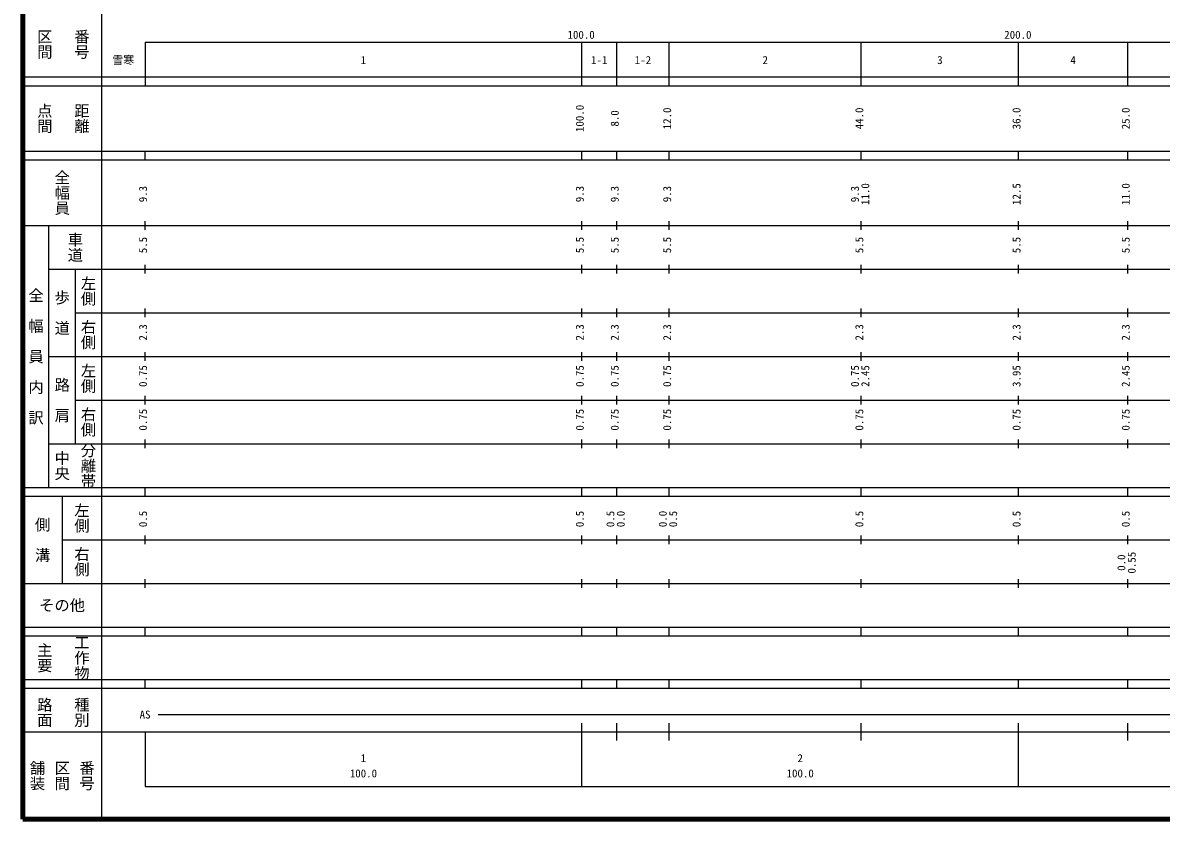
# Model space of a CAD drawing. Units: millimetres on the paper, enlarged 1000 times. Extents: x 40000 to 680000, y 20000 to 380000.
# Drawn here: x 40000 to 300670, y 20000 to 202409 of the extents above; entities that cross this region are included whole.
import ezdxf
from ezdxf.enums import TextEntityAlignment as Align

# ---------------------------------------------------------------- set-up
doc = ezdxf.new("R2010")
doc.units = ezdxf.units.MM
doc.header["$LTSCALE"] = 1000
doc.layers.add('M-TTL', color=2, linetype='Continuous', lineweight=140)
doc.layers.add('M-TTL-BAND', color=7, linetype='Continuous', lineweight=25)
doc.styles.add('@ＭＳ ゴシック', font='')
doc.styles.add('ＭＳ ゴシック', font='')
doc.styles.get('@ＭＳ ゴシック').set_extended_font_data('@MS Gothic')
doc.styles.get('ＭＳ ゴシック').set_extended_font_data('MS Gothic')

msp = doc.modelspace()

# ---------------------------------------------------------------- linework, layer by layer
at = {"layer": 'M-TTL'}
for p, q in [((40000, 380000), (40000, 20000)), ((40000, 20000), (680000, 20000))]:
    msp.add_line(p, q, dxfattribs=at)
at = {"layer": 'M-TTL-BAND'}
for p, q in [((58000, 370000), (58000, 20000)), ((68000, 198000), (579000, 198000)), ((68000, 198000), (68000, 188000)), ((168000, 188000), (168000, 198000)), ((176000, 188000), (176000, 198000)), ((188000, 188000), (188000, 198000)), ((232000, 188000), (232000, 198000)), ((268000, 188000), (268000, 198000)), ((293000, 188000), (293000, 198000)), ((40000, 190000), (579000, 190000)), ((40000, 188000), (579000, 188000)), ((40000, 173000), (579000, 173000)), ((68000, 171000), (68000, 173000)), ((168000, 171000), (168000, 173000)), ((176000, 171000), (176000, 173000)), ((188000, 171000), (188000, 173000)), ((232000, 171000), (232000, 173000)), ((268000, 171000), (268000, 173000)), ((293000, 171000), (293000, 173000)), ((40000, 171000), (579000, 171000)), ((68000, 155000), (68000, 157000)), ((168000, 155000), (168000, 157000)), ((176000, 155000), (176000, 157000)), ((188000, 155000), (188000, 157000)), ((232000, 155000), (232000, 157000)), ((268000, 155000), (268000, 157000)), ((293000, 155000), (293000, 157000)), ((40000, 156000), (579000, 156000)), ((46000, 96000), (46000, 156000)), ((46000, 146000), (579000, 146000)), ((52000, 146000), (52000, 106000)), ((68000, 145000), (68000, 147000)), ((168000, 145000), (168000, 147000)), ((176000, 145000), (176000, 147000)), ((188000, 145000), (188000, 147000)), ((232000, 145000), (232000, 147000)), ((268000, 145000), (268000, 147000)), ((293000, 145000), (293000, 147000)), ((52000, 136000), (579000, 136000)), ((68000, 135000), (68000, 137000)), ((168000, 135000), (168000, 137000)), ((176000, 135000), (176000, 137000)), ((188000, 135000), (188000, 137000)), ((232000, 135000), (232000, 137000)), ((268000, 135000), (268000, 137000)), ((293000, 135000), (293000, 137000)), ((46000, 126000), (579000, 126000)), ((68000, 125000), (68000, 127000)), ((168000, 125000), (168000, 127000)), ((176000, 125000), (176000, 127000)), ((188000, 125000), (188000, 127000)), ((232000, 125000), (232000, 127000)), ((268000, 125000), (268000, 127000)), ((293000, 125000), (293000, 127000)), ((52000, 116000), (579000, 116000)), ((68000, 115000), (68000, 117000)), ((168000, 115000), (168000, 117000)), ((176000, 115000), (176000, 117000)), ((188000, 115000), (188000, 117000)), ((232000, 115000), (232000, 117000)), ((268000, 115000), (268000, 117000)), ((293000, 115000), (293000, 117000)), ((68000, 105000), (68000, 107000)), ((168000, 105000), (168000, 107000)), ((176000, 105000), (176000, 107000)), ((188000, 105000), (188000, 107000)), ((232000, 105000), (232000, 107000)), ((268000, 105000), (268000, 107000)), ((293000, 105000), (293000, 107000)), ((46000, 106000), (579000, 106000)), ((40000, 96000), (579000, 96000)), ((40000, 94000), (579000, 94000)), ((49000, 94000), (49000, 74000)), ((68000, 94000), (68000, 96000)), ((168000, 94000), (168000, 96000)), ((176000, 94000), (176000, 96000)), ((188000, 94000), (188000, 96000)), ((232000, 94000), (232000, 96000)), ((268000, 94000), (268000, 96000)), ((293000, 94000), (293000, 96000)), ((49000, 84000), (579000, 84000)), ((68000, 83000), (68000, 85000)), ((168000, 83000), (168000, 85000)), ((176000, 83000), (176000, 85000)), ((188000, 83000), (188000, 85000)), ((232000, 83000), (232000, 85000)), ((268000, 83000), (268000, 85000)), ((293000, 83000), (293000, 85000)), ((40000, 74000), (579000, 74000)), ((68000, 73000), (68000, 75000)), ((168000, 73000), (168000, 75000)), ((176000, 73000), (176000, 75000)), ((188000, 73000), (188000, 75000)), ((232000, 73000), (232000, 75000)), ((268000, 73000), (268000, 75000)), ((293000, 73000), (293000, 75000)), ((40000, 64000), (579000, 64000)), ((68000, 62000), (68000, 64000)), ((168000, 62000), (168000, 64000)), ((176000, 62000), (176000, 64000)), ((188000, 62000), (188000, 64000)), ((232000, 62000), (232000, 64000)), ((268000, 62000), (268000, 64000)), ((293000, 62000), (293000, 64000)), ((40000, 62000), (579000, 62000)), ((40000, 52000), (579000, 52000)), ((40000, 50000), (579000, 50000)), ((68000, 50000), (68000, 52000)), ((168000, 50000), (168000, 52000)), ((176000, 50000), (176000, 52000)), ((188000, 50000), (188000, 52000)), ((232000, 50000), (232000, 52000)), ((268000, 50000), (268000, 52000)), ((293000, 50000), (293000, 52000)), ((71000, 44000), (565000, 44000)), ((168000, 27500), (168000, 42000)), ((176000, 38000), (176000, 42000)), ((188000, 38000), (188000, 42000)), ((232000, 38000), (232000, 42000)), ((268000, 27500), (268000, 42000)), ((293000, 38000), (293000, 42000)), ((40000, 40000), (579000, 40000)), ((68000, 40000), (68000, 27500)), ((68000, 27500), (579000, 27500))]:
    msp.add_line(p, q, dxfattribs=at)

# ---------------------------------------------------------------- texts
at = {"layer": 'M-TTL-BAND', "style": '@ＭＳ ゴシック'}
for s, p in [('番号', (53500, 197500)), ('区間', (45000, 197500)), ('点間', (45000, 180500)), ('距離', (53500, 180500)), ('全幅員', (49000, 163500)), ('車道', (52000, 151000)), ('左側', (55000, 141000)), ('全\u3000幅\u3000員\u3000内\u3000訳', (43000, 126000)), ('歩\u3000道', (49000, 136000)), ('右側', (55000, 131000)), ('左側', (55000, 121000)), ('路\u3000肩', (49000, 116000)), ('右側', (55000, 111000)), ('中央', (49000, 101000)), ('分離帯', (55000, 101000)), ('左側', (53500, 89000)), ('側\u3000溝', (44500, 84000)), ('右側', (53500, 79000)), ('主要', (45000, 57000)), ('工作物', (53500, 57000)), ('路面', (45000, 44500)), ('種別', (53500, 44500)), ('舗装', (43333, 30000)), ('区間', (49000, 30000)), ('番号', (54667, 30000))]:
    msp.add_text(s, height=2566, rotation=270, dxfattribs=at).set_placement(p, align=Align.MIDDLE_CENTER)
at = {"layer": 'M-TTL-BAND', "style": 'ＭＳ ゴシック'}
for s, p in [('100.0', (167844, 198195)), ('200.0', (267844, 198195)), ('雪寒', (63017, 192405)), ('1', (118000, 192405)), ('1-1', (172000, 192405)), ('1-2', (182000, 192405)), ('2', (210000, 192405)), ('3', (250000, 192405)), ('4', (280500, 192405)), ('AS', (68000, 42500)), ('1', (118000, 32523)), ('2', (218000, 32523)), ('100.0', (118000, 29033)), ('100.0', (218000, 29033))]:
    msp.add_text(s, height=1833, dxfattribs=at).set_placement(p, align=Align.BOTTOM_CENTER)
for s, p in [('100.0', (169000, 180500)), ('12.0', (189000, 180500)), ('44.0', (233000, 180500)), ('36.0', (269000, 180500)), ('25.0', (294000, 180500)), ('8.0', (177000, 180500)), ('9.3', (69000, 163174)), ('9.3', (169000, 163174)), ('9.3', (177000, 163174)), ('9.3', (189000, 163174)), ('9.3', (232000, 163174)), ('11.0', (234370, 163174)), ('12.5', (269000, 163174)), ('11.0', (294000, 163174)), ('5.5', (69000, 151500)), ('5.5', (169000, 151500)), ('5.5', (177000, 151500)), ('5.5', (189000, 151500)), ('5.5', (233000, 151500)), ('5.5', (269000, 151500)), ('5.5', (294000, 151500)), ('2.3', (69000, 131500)), ('2.3', (169000, 131500)), ('2.3', (177000, 131500)), ('2.3', (189000, 131500)), ('2.3', (233000, 131500)), ('2.3', (269000, 131500)), ('2.3', (294000, 131500)), ('0.75', (69000, 121500)), ('0.75', (169000, 121500)), ('0.75', (177000, 121500)), ('0.75', (189000, 121500)), ('0.75', (232000, 121500)), ('2.45', (234370, 121500)), ('3.95', (269000, 121500)), ('2.45', (294000, 121500)), ('0.75', (69000, 111500)), ('0.75', (169000, 111500)), ('0.75', (177000, 111500)), ('0.75', (189000, 111500)), ('0.75', (233000, 111500)), ('0.75', (269000, 111500)), ('0.75', (294000, 111500)), ('0.5', (69000, 88764)), ('0.5', (169000, 88764)), ('0.5', (176000, 88764)), ('0.0', (178370, 88764)), ('0.0', (188000, 88764)), ('0.5', (190370, 88764)), ('0.5', (233000, 88764)), ('0.5', (269000, 88764)), ('0.5', (294000, 88764)), ('0.55', (295370, 78764)), ('0.0', (293000, 78764))]:
    msp.add_text(s, height=1833, rotation=90, dxfattribs=at).set_placement(p, align=Align.BOTTOM_CENTER)
msp.add_text('その他', height=2566, dxfattribs=at).set_placement((49000, 69000), align=Align.MIDDLE_CENTER)

doc.saveas('drawing.dxf')
